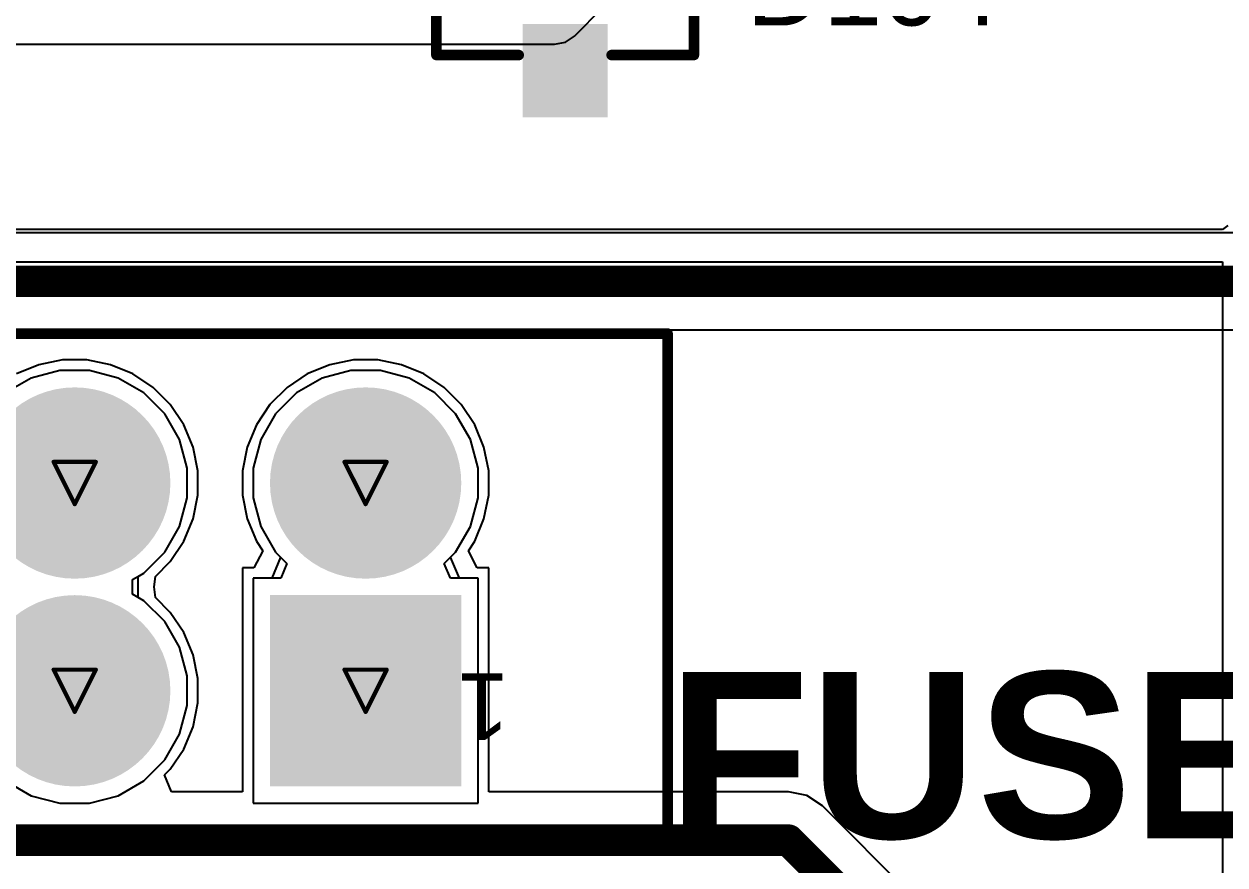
# Model space of a CAD drawing. Header units: inches. Extents: x 0 to 5379, y 0 to 5429.
# Drawn here: x 97.38 to 111.83, y 189.88 to 200 of the extents above; entities that cross this region are included whole.
import ezdxf

# ---------------------------------------------------------------- set-up
doc = ezdxf.new("R2010")
doc.units = ezdxf.units.IN
for name, color, linetype in [('Bottom Layer', 5, 'Continuous'), ('Bottom Solder', 6, 'Continuous'), ('Drill Drawing', 1, 'Continuous'), ('GND01', 16, 'Continuous'), ('GND02', 76, 'Continuous'), ('Multi-Layer', 9, 'Continuous'), ('Pad Holes', 156, 'Continuous'), ('PWR', 156, 'Continuous'), ('SIG 01', 90, 'Continuous'), ('Top Layer', 1, 'Continuous'), ('Top Overlay', 2, 'Continuous'), ('Top Paste', 8, 'Continuous'), ('Top Solder', 216, 'Continuous')]:
    doc.layers.add(name, color=color, linetype=linetype)
doc.styles.add('Arial', font='', dxfattribs={"height": 0.2})
doc.styles.add('Arial_Bold', font='', dxfattribs={"height": 0.2})
doc.styles.get('Arial').set_extended_font_data('Arial')
doc.styles.get('Arial_Bold').set_extended_font_data('Arial', bold=True)

# ---------------------------------------------------------------- blocks, each defined once
blk = doc.blocks.new('178_6165_0002_829')
at = {"layer": 'Bottom Layer'}
blk.add_hatch(color=5, dxfattribs=at).paths.add_polyline_path([(-7.5, 2.35), (-5.3, 2.35), (-5.3, 0.15), (-7.5, 0.15)])
h = blk.add_hatch(color=5, dxfattribs=at)
edge = h.paths.add_edge_path()
edge.add_arc((-2.9, 1.25), 1.1, 0, 360)
h = blk.add_hatch(color=5, dxfattribs=at)
edge = h.paths.add_edge_path()
edge.add_arc((-6.4, -1.25), 1.1, 0, 360)
h = blk.add_hatch(color=5, dxfattribs=at)
edge = h.paths.add_edge_path()
edge.add_arc((-2.9, -1.25), 1.1, 0, 360)
at = {"layer": 'Bottom Solder'}
blk.add_hatch(color=6, dxfattribs=at).paths.add_polyline_path([(-7.551, 2.401), (-5.249, 2.401), (-5.249, 0.099), (-7.551, 0.099)])
h = blk.add_hatch(color=6, dxfattribs=at)
edge = h.paths.add_edge_path()
edge.add_arc((-2.9, 1.25), 1.151, 0, 360)
h = blk.add_hatch(color=6, dxfattribs=at)
edge = h.paths.add_edge_path()
edge.add_arc((-6.4, -1.25), 1.151, 0, 360)
h = blk.add_hatch(color=6, dxfattribs=at)
edge = h.paths.add_edge_path()
edge.add_arc((-2.9, -1.25), 1.151, 0, 360)
at = {"layer": 'GND01'}
blk.add_hatch(color=16, dxfattribs=at).paths.add_polyline_path([(-7.5, 2.35), (-5.3, 2.35), (-5.3, 0.15), (-7.5, 0.15)])
h = blk.add_hatch(color=16, dxfattribs=at)
edge = h.paths.add_edge_path()
edge.add_arc((-2.9, 1.25), 1.1, 0, 360)
h = blk.add_hatch(color=16, dxfattribs=at)
edge = h.paths.add_edge_path()
edge.add_arc((-6.4, -1.25), 1.1, 0, 360)
h = blk.add_hatch(color=16, dxfattribs=at)
edge = h.paths.add_edge_path()
edge.add_arc((-2.9, -1.25), 1.1, 0, 360)
at = {"layer": 'GND02'}
blk.add_hatch(color=76, dxfattribs=at).paths.add_polyline_path([(-7.5, 2.35), (-5.3, 2.35), (-5.3, 0.15), (-7.5, 0.15)])
h = blk.add_hatch(color=76, dxfattribs=at)
edge = h.paths.add_edge_path()
edge.add_arc((-2.9, 1.25), 1.1, 0, 360)
h = blk.add_hatch(color=76, dxfattribs=at)
edge = h.paths.add_edge_path()
edge.add_arc((-6.4, -1.25), 1.1, 0, 360)
h = blk.add_hatch(color=76, dxfattribs=at)
edge = h.paths.add_edge_path()
edge.add_arc((-2.9, -1.25), 1.1, 0, 360)
at = {"layer": 'Multi-Layer'}
blk.add_hatch(color=9, dxfattribs=at).paths.add_polyline_path([(-7.5, 2.35), (-5.3, 2.35), (-5.3, 0.15), (-7.5, 0.15)])
h = blk.add_hatch(color=9, dxfattribs=at)
edge = h.paths.add_edge_path()
edge.add_arc((-2.9, 1.25), 1.1, 0, 360)
h = blk.add_hatch(color=9, dxfattribs=at)
edge = h.paths.add_edge_path()
edge.add_arc((-6.4, -1.25), 1.1, 0, 360)
h = blk.add_hatch(color=9, dxfattribs=at)
edge = h.paths.add_edge_path()
edge.add_arc((-2.9, -1.25), 1.1, 0, 360)
at = {"layer": 'Pad Holes'}
h = blk.add_hatch(color=7, dxfattribs=at)
edge = h.paths.add_edge_path()
edge.add_arc((-6.4, 1.25), 0.75, 0, 360)
h = blk.add_hatch(color=7, dxfattribs=at)
edge = h.paths.add_edge_path()
edge.add_arc((-2.9, 1.25), 0.75, 0, 360)
h = blk.add_hatch(color=7, dxfattribs=at)
edge = h.paths.add_edge_path()
edge.add_arc((-6.4, -1.25), 0.75, 0, 360)
h = blk.add_hatch(color=7, dxfattribs=at)
edge = h.paths.add_edge_path()
edge.add_arc((-2.9, -1.25), 0.75, 0, 360)
at = {"layer": 'PWR'}
blk.add_hatch(color=156, dxfattribs=at).paths.add_polyline_path([(-7.5, 2.35), (-5.3, 2.35), (-5.3, 0.15), (-7.5, 0.15)])
h = blk.add_hatch(color=156, dxfattribs=at)
edge = h.paths.add_edge_path()
edge.add_arc((-2.9, 1.25), 1.1, 0, 360)
h = blk.add_hatch(color=156, dxfattribs=at)
edge = h.paths.add_edge_path()
edge.add_arc((-6.4, -1.25), 1.1, 0, 360)
h = blk.add_hatch(color=156, dxfattribs=at)
edge = h.paths.add_edge_path()
edge.add_arc((-2.9, -1.25), 1.1, 0, 360)
at = {"layer": 'SIG 01'}
blk.add_hatch(color=90, dxfattribs=at).paths.add_polyline_path([(-7.5, 2.35), (-5.3, 2.35), (-5.3, 0.15), (-7.5, 0.15)])
h = blk.add_hatch(color=90, dxfattribs=at)
edge = h.paths.add_edge_path()
edge.add_arc((-2.9, 1.25), 1.1, 0, 360)
h = blk.add_hatch(color=90, dxfattribs=at)
edge = h.paths.add_edge_path()
edge.add_arc((-6.4, -1.25), 1.1, 0, 360)
h = blk.add_hatch(color=90, dxfattribs=at)
edge = h.paths.add_edge_path()
edge.add_arc((-2.9, -1.25), 1.1, 0, 360)
at = {"layer": 'Top Layer'}
blk.add_hatch(color=1, dxfattribs=at).paths.add_polyline_path([(-7.5, 2.35), (-5.3, 2.35), (-5.3, 0.15), (-7.5, 0.15)])
h = blk.add_hatch(color=1, dxfattribs=at)
edge = h.paths.add_edge_path()
edge.add_arc((-2.9, 1.25), 1.1, 0, 360)
h = blk.add_hatch(color=1, dxfattribs=at)
edge = h.paths.add_edge_path()
edge.add_arc((-6.4, -1.25), 1.1, 0, 360)
h = blk.add_hatch(color=1, dxfattribs=at)
edge = h.paths.add_edge_path()
edge.add_arc((-2.9, -1.25), 1.1, 0, 360)
at = {"layer": 'Top Solder'}
blk.add_hatch(color=216, dxfattribs=at).paths.add_polyline_path([(-7.551, 2.401), (-5.249, 2.401), (-5.249, 0.099), (-7.551, 0.099)])
h = blk.add_hatch(color=216, dxfattribs=at)
edge = h.paths.add_edge_path()
edge.add_arc((-2.9, 1.25), 1.151, 0, 360)
h = blk.add_hatch(color=216, dxfattribs=at)
edge = h.paths.add_edge_path()
edge.add_arc((-6.4, -1.25), 1.151, 0, 360)
h = blk.add_hatch(color=216, dxfattribs=at)
edge = h.paths.add_edge_path()
edge.add_arc((-2.9, -1.25), 1.151, 0, 360)
at = {"layer": 'Top Overlay'}
for points in [[(-10.033, 3.048, 0.127, 0.127, 0), (-10.033, -3.048, 0.127, 0.127, 0)], [(10.033, 3.048, 0.127, 0.127, 0), (-10.033, 3.048, 0.127, 0.127, 0)], [(10.033, -3.048, 0.127, 0.127, 0), (-10.033, -3.048, 0.127, 0.127, 0)]]:
    blk.add_lwpolyline(points, format="xyseb", dxfattribs=at)
for points in [[(-10.065, 3.048, 0.0635, 0.0635, 1), (-10.001, 3.048, 0.0635, 0.0635, 1)], [(-10.065, 3.048, 0.0635, 0.0635, 1), (-10.001, 3.048, 0.0635, 0.0635, 1)], [(-10.065, -3.048, 0.0635, 0.0635, 1), (-10.001, -3.048, 0.0635, 0.0635, 1)], [(-10.065, -3.048, 0.0635, 0.0635, 1), (-10.001, -3.048, 0.0635, 0.0635, 1)]]:
    blk.add_lwpolyline(points, format="xyseb", close=True, dxfattribs=at)
at = {"layer": 'Top Overlay', "style": 'Arial'}
blk.add_text('1', height=0.8, dxfattribs=at).set_placement((-8.128, 1.041))
blk = doc.blocks.new('SOT_23_836')
at = {"layer": 'Top Layer'}
for points in [[(-0.41, 1.46), (0.41, 1.46), (0.41, 0.54), (-0.41, 0.54)], [(-1.36, -0.54), (-0.54, -0.54), (-0.54, -1.46), (-1.36, -1.46)], [(0.54, -0.54), (1.36, -0.54), (1.36, -1.46), (0.54, -1.46)]]:
    blk.add_hatch(color=1, dxfattribs=at).paths.add_polyline_path(points)
at = {"layer": 'Top Paste'}
for points in [[(-0.41, 1.46), (0.41, 1.46), (0.41, 0.54), (-0.41, 0.54)], [(-1.36, -0.54), (-0.54, -0.54), (-0.54, -1.46), (-1.36, -1.46)], [(0.54, -0.54), (1.36, -0.54), (1.36, -1.46), (0.54, -1.46)]]:
    blk.add_hatch(color=8, dxfattribs=at).paths.add_polyline_path(points)
at = {"layer": 'Top Solder'}
for points in [[(-0.512, 1.562), (0.512, 1.562), (0.512, 0.438), (-0.512, 0.438)], [(-1.462, -0.438), (-0.438, -0.438), (-0.438, -1.562), (-1.462, -1.562)], [(0.438, -0.438), (1.462, -0.438), (1.462, -1.562), (0.438, -1.562)]]:
    blk.add_hatch(color=216, dxfattribs=at).paths.add_polyline_path(points)
at = {"layer": 'Top Overlay'}
for points in [[(-1.549, 0.813, 0.127, 0.127, 0), (-1.549, -0.584, 0.127, 0.127, 0)], [(-0.559, 0.813, 0.127, 0.127, 0), (-1.549, 0.813, 0.127, 0.127, 0)], [(1.549, 0.813, 0.127, 0.127, 0), (0.559, 0.813, 0.127, 0.127, 0)], [(1.549, 0.813, 0.127, 0.127, 0), (1.549, -0.584, 0.127, 0.127, 0)], [(0.33, -0.787, 0.127, 0.127, 0), (-0.33, -0.787, 0.127, 0.127, 0)], [(-1.549, -1.168, 0.127, 0.127, 0), (-1.676, -1.041, 0.127, 0.127, 0)], [(-1.676, -1.041, 0.127, 0.127, 0), (-1.676, -1.295, 0.127, 0.127, 0)], [(-1.549, -1.168, 0.127, 0.127, 0), (-1.676, -1.295, 0.127, 0.127, 0)]]:
    blk.add_lwpolyline(points, format="xyseb", dxfattribs=at)
for points in [[(-1.581, 0.813, 0.0635, 0.0635, 1), (-1.518, 0.813, 0.0635, 0.0635, 1)], [(-1.581, 0.813, 0.0635, 0.0635, 1), (-1.518, 0.813, 0.0635, 0.0635, 1)], [(-0.591, 0.813, 0.0635, 0.0635, 1), (-0.527, 0.813, 0.0635, 0.0635, 1)], [(0.527, 0.813, 0.0635, 0.0635, 1), (0.591, 0.813, 0.0635, 0.0635, 1)], [(1.518, 0.813, 0.0635, 0.0635, 1), (1.581, 0.813, 0.0635, 0.0635, 1)], [(1.518, 0.813, 0.0635, 0.0635, 1), (1.581, 0.813, 0.0635, 0.0635, 1)], [(-1.581, -0.584, 0.0635, 0.0635, 1), (-1.518, -0.584, 0.0635, 0.0635, 1)], [(1.518, -0.584, 0.0635, 0.0635, 1), (1.581, -0.584, 0.0635, 0.0635, 1)], [(-0.362, -0.787, 0.0635, 0.0635, 1), (-0.298, -0.787, 0.0635, 0.0635, 1)], [(0.298, -0.787, 0.0635, 0.0635, 1), (0.362, -0.787, 0.0635, 0.0635, 1)], [(-1.708, -1.041, 0.0635, 0.0635, 1), (-1.645, -1.041, 0.0635, 0.0635, 1)], [(-1.708, -1.041, 0.0635, 0.0635, 1), (-1.645, -1.041, 0.0635, 0.0635, 1)], [(-1.581, -1.168, 0.0635, 0.0635, 1), (-1.518, -1.168, 0.0635, 0.0635, 1)], [(-1.581, -1.168, 0.0635, 0.0635, 1), (-1.518, -1.168, 0.0635, 0.0635, 1)], [(-1.708, -1.295, 0.0635, 0.0635, 1), (-1.645, -1.295, 0.0635, 0.0635, 1)], [(-1.708, -1.295, 0.0635, 0.0635, 1), (-1.645, -1.295, 0.0635, 0.0635, 1)]]:
    blk.add_lwpolyline(points, format="xyseb", close=True, dxfattribs=at)

msp = doc.modelspace()

# ---------------------------------------------------------------- linework, layer by layer
at = {"layer": 'Bottom Layer'}
for p, q in [((97.81, 195.833), (97.466, 195.741)), ((98.167, 195.833), (97.81, 195.833)), ((98.511, 195.741), (98.167, 195.833)), ((101.31, 195.833), (100.966, 195.741)), ((101.667, 195.833), (101.31, 195.833)), ((102.011, 195.741), (101.667, 195.833)), ((97.466, 195.741), (97.157, 195.563)), ((98.82, 195.563), (98.511, 195.741)), ((100.966, 195.741), (100.657, 195.563)), ((102.32, 195.563), (102.011, 195.741)), ((99.072, 195.311), (98.82, 195.563)), ((100.657, 195.563), (100.405, 195.311)), ((102.572, 195.311), (102.32, 195.563)), ((99.25, 195.002), (99.072, 195.311)), ((100.405, 195.311), (100.227, 195.002)), ((102.75, 195.002), (102.572, 195.311)), ((99.343, 194.658), (99.25, 195.002)), ((100.227, 195.002), (100.135, 194.658)), ((102.843, 194.658), (102.75, 195.002)), ((99.343, 194.301), (99.343, 194.658)), ((100.135, 194.658), (100.135, 194.301)), ((102.843, 194.301), (102.843, 194.658)), ((99.25, 193.957), (99.343, 194.301)), ((100.135, 194.301), (100.227, 193.957)), ((102.75, 193.957), (102.843, 194.301)), ((99.072, 193.648), (99.25, 193.957)), ((100.227, 193.957), (100.405, 193.648)), ((102.572, 193.648), (102.75, 193.957)), ((98.82, 193.396), (99.072, 193.648)), ((100.405, 193.648), (100.542, 193.511)), ((102.435, 193.511), (102.572, 193.648)), ((100.542, 193.511), (100.468, 193.333)), ((102.509, 193.333), (102.435, 193.511)), ((98.685, 193.318), (98.82, 193.396)), ((98.685, 193.14), (98.685, 193.318)), ((100.468, 193.333), (100.135, 193.333)), ((100.135, 193.333), (100.135, 190.625)), ((102.843, 193.333), (102.509, 193.333)), ((102.843, 190.625), (102.843, 193.333)), ((98.82, 193.063), (98.685, 193.14)), ((99.072, 192.811), (98.82, 193.063)), ((99.25, 192.502), (99.072, 192.811)), ((99.343, 192.157), (99.25, 192.502)), ((99.343, 191.801), (99.343, 192.157)), ((99.25, 191.457), (99.343, 191.801)), ((99.072, 191.148), (99.25, 191.457)), ((98.82, 190.896), (99.072, 191.148)), ((97.157, 190.896), (97.466, 190.717)), ((98.511, 190.717), (98.82, 190.896)), ((97.466, 190.717), (97.81, 190.625)), ((97.81, 190.625), (98.167, 190.625)), ((98.167, 190.625), (98.511, 190.717)), ((100.135, 190.625), (102.843, 190.625))]:
    msp.add_line(p, q, dxfattribs=at)
at = {"layer": 'Drill Drawing'}
for points in [[(97.735, 194.733, 0.0508, 0.0508, 0), (98.243, 194.733, 0.0508, 0.0508, 0)], [(97.735, 194.733, 0.0508, 0.0508, 0), (97.989, 194.225, 0.0508, 0.0508, 0)], [(97.989, 194.225, 0.0508, 0.0508, 0), (98.243, 194.733, 0.0508, 0.0508, 0)], [(101.235, 194.733, 0.0508, 0.0508, 0), (101.743, 194.733, 0.0508, 0.0508, 0)], [(101.235, 194.733, 0.0508, 0.0508, 0), (101.489, 194.225, 0.0508, 0.0508, 0)], [(101.489, 194.225, 0.0508, 0.0508, 0), (101.743, 194.733, 0.0508, 0.0508, 0)], [(97.735, 192.233, 0.0508, 0.0508, 0), (98.243, 192.233, 0.0508, 0.0508, 0)], [(97.735, 192.233, 0.0508, 0.0508, 0), (97.989, 191.725, 0.0508, 0.0508, 0)], [(97.989, 191.725, 0.0508, 0.0508, 0), (98.243, 192.233, 0.0508, 0.0508, 0)], [(101.235, 192.233, 0.0508, 0.0508, 0), (101.743, 192.233, 0.0508, 0.0508, 0)], [(101.235, 192.233, 0.0508, 0.0508, 0), (101.489, 191.725, 0.0508, 0.0508, 0)], [(101.489, 191.725, 0.0508, 0.0508, 0), (101.743, 192.233, 0.0508, 0.0508, 0)]]:
    msp.add_lwpolyline(points, format="xyseb", dxfattribs=at)
for points in [[(97.722, 194.733, 0.0254, 0.0254, 1), (97.747, 194.733, 0.0254, 0.0254, 1)], [(97.722, 194.733, 0.0254, 0.0254, 1), (97.747, 194.733, 0.0254, 0.0254, 1)], [(98.23, 194.733, 0.0254, 0.0254, 1), (98.255, 194.733, 0.0254, 0.0254, 1)], [(98.23, 194.733, 0.0254, 0.0254, 1), (98.255, 194.733, 0.0254, 0.0254, 1)], [(101.222, 194.733, 0.0254, 0.0254, 1), (101.247, 194.733, 0.0254, 0.0254, 1)], [(101.222, 194.733, 0.0254, 0.0254, 1), (101.247, 194.733, 0.0254, 0.0254, 1)], [(101.73, 194.733, 0.0254, 0.0254, 1), (101.755, 194.733, 0.0254, 0.0254, 1)], [(101.73, 194.733, 0.0254, 0.0254, 1), (101.755, 194.733, 0.0254, 0.0254, 1)], [(97.976, 194.225, 0.0254, 0.0254, 1), (98.001, 194.225, 0.0254, 0.0254, 1)], [(97.976, 194.225, 0.0254, 0.0254, 1), (98.001, 194.225, 0.0254, 0.0254, 1)], [(101.476, 194.225, 0.0254, 0.0254, 1), (101.501, 194.225, 0.0254, 0.0254, 1)], [(101.476, 194.225, 0.0254, 0.0254, 1), (101.501, 194.225, 0.0254, 0.0254, 1)], [(97.722, 192.233, 0.0254, 0.0254, 1), (97.747, 192.233, 0.0254, 0.0254, 1)], [(97.722, 192.233, 0.0254, 0.0254, 1), (97.747, 192.233, 0.0254, 0.0254, 1)], [(98.23, 192.233, 0.0254, 0.0254, 1), (98.255, 192.233, 0.0254, 0.0254, 1)], [(98.23, 192.233, 0.0254, 0.0254, 1), (98.255, 192.233, 0.0254, 0.0254, 1)], [(101.222, 192.233, 0.0254, 0.0254, 1), (101.247, 192.233, 0.0254, 0.0254, 1)], [(101.222, 192.233, 0.0254, 0.0254, 1), (101.247, 192.233, 0.0254, 0.0254, 1)], [(101.73, 192.233, 0.0254, 0.0254, 1), (101.755, 192.233, 0.0254, 0.0254, 1)], [(101.73, 192.233, 0.0254, 0.0254, 1), (101.755, 192.233, 0.0254, 0.0254, 1)], [(97.976, 191.725, 0.0254, 0.0254, 1), (98.001, 191.725, 0.0254, 0.0254, 1)], [(97.976, 191.725, 0.0254, 0.0254, 1), (98.001, 191.725, 0.0254, 0.0254, 1)], [(101.476, 191.725, 0.0254, 0.0254, 1), (101.501, 191.725, 0.0254, 0.0254, 1)], [(101.476, 191.725, 0.0254, 0.0254, 1), (101.501, 191.725, 0.0254, 0.0254, 1)]]:
    msp.add_lwpolyline(points, format="xyseb", close=True, dxfattribs=at)
at = {"layer": 'GND01'}
for p, q in [((97.81, 195.833), (97.466, 195.741)), ((98.167, 195.833), (97.81, 195.833)), ((98.511, 195.741), (98.167, 195.833)), ((101.31, 195.833), (100.966, 195.741)), ((101.667, 195.833), (101.31, 195.833)), ((102.011, 195.741), (101.667, 195.833)), ((97.466, 195.741), (97.157, 195.563)), ((98.82, 195.563), (98.511, 195.741)), ((100.966, 195.741), (100.657, 195.563)), ((102.32, 195.563), (102.011, 195.741)), ((99.072, 195.311), (98.82, 195.563)), ((100.657, 195.563), (100.405, 195.311)), ((102.572, 195.311), (102.32, 195.563)), ((99.25, 195.002), (99.072, 195.311)), ((100.405, 195.311), (100.227, 195.002)), ((102.75, 195.002), (102.572, 195.311)), ((99.343, 194.658), (99.25, 195.002)), ((100.227, 195.002), (100.135, 194.658)), ((102.843, 194.658), (102.75, 195.002)), ((99.343, 194.301), (99.343, 194.658)), ((100.135, 194.658), (100.135, 194.301)), ((102.843, 194.301), (102.843, 194.658)), ((99.25, 193.957), (99.343, 194.301)), ((100.135, 194.301), (100.227, 193.957)), ((102.75, 193.957), (102.843, 194.301)), ((99.072, 193.648), (99.25, 193.957)), ((100.227, 193.957), (100.405, 193.648)), ((102.572, 193.648), (102.75, 193.957)), ((98.82, 193.396), (99.072, 193.648)), ((100.405, 193.648), (100.466, 193.587)), ((102.511, 193.587), (102.572, 193.648)), ((100.466, 193.587), (100.361, 193.333)), ((102.617, 193.333), (102.511, 193.587)), ((98.751, 193.356), (98.82, 193.396)), ((98.751, 193.102), (98.751, 193.356)), ((100.361, 193.333), (100.135, 193.333)), ((100.135, 193.333), (100.135, 190.625)), ((102.843, 193.333), (102.617, 193.333)), ((102.843, 190.625), (102.843, 193.333)), ((98.82, 193.063), (98.751, 193.102)), ((99.072, 192.811), (98.82, 193.063)), ((99.25, 192.502), (99.072, 192.811)), ((99.343, 192.157), (99.25, 192.502)), ((99.343, 191.801), (99.343, 192.157)), ((99.25, 191.457), (99.343, 191.801)), ((99.072, 191.148), (99.25, 191.457)), ((98.82, 190.896), (99.072, 191.148)), ((97.157, 190.896), (97.466, 190.717)), ((98.511, 190.717), (98.82, 190.896)), ((97.466, 190.717), (97.81, 190.625)), ((97.81, 190.625), (98.167, 190.625)), ((98.167, 190.625), (98.511, 190.717)), ((100.135, 190.625), (102.843, 190.625))]:
    msp.add_line(p, q, dxfattribs=at)
at = {"layer": 'GND02'}
for p, q in [((97.81, 195.833), (97.466, 195.741)), ((98.167, 195.833), (97.81, 195.833)), ((98.511, 195.741), (98.167, 195.833)), ((101.31, 195.833), (100.966, 195.741)), ((101.667, 195.833), (101.31, 195.833)), ((102.011, 195.741), (101.667, 195.833)), ((97.466, 195.741), (97.157, 195.563)), ((98.82, 195.563), (98.511, 195.741)), ((100.966, 195.741), (100.657, 195.563)), ((102.32, 195.563), (102.011, 195.741)), ((99.072, 195.311), (98.82, 195.563)), ((100.657, 195.563), (100.405, 195.311)), ((102.572, 195.311), (102.32, 195.563)), ((99.25, 195.002), (99.072, 195.311)), ((100.405, 195.311), (100.227, 195.002)), ((102.75, 195.002), (102.572, 195.311)), ((99.343, 194.658), (99.25, 195.002)), ((100.227, 195.002), (100.135, 194.658)), ((102.843, 194.658), (102.75, 195.002)), ((99.343, 194.301), (99.343, 194.658)), ((100.135, 194.658), (100.135, 194.301)), ((102.843, 194.301), (102.843, 194.658)), ((99.25, 193.957), (99.343, 194.301)), ((100.135, 194.301), (100.227, 193.957)), ((102.75, 193.957), (102.843, 194.301)), ((99.072, 193.648), (99.25, 193.957)), ((100.227, 193.957), (100.405, 193.648)), ((102.572, 193.648), (102.75, 193.957)), ((98.82, 193.396), (99.072, 193.648)), ((100.405, 193.648), (100.466, 193.587)), ((102.511, 193.587), (102.572, 193.648)), ((100.466, 193.587), (100.361, 193.333)), ((102.617, 193.333), (102.511, 193.587)), ((98.751, 193.356), (98.82, 193.396)), ((98.751, 193.102), (98.751, 193.356)), ((100.361, 193.333), (100.135, 193.333)), ((100.135, 193.333), (100.135, 190.625)), ((102.843, 193.333), (102.617, 193.333)), ((102.843, 190.625), (102.843, 193.333)), ((98.82, 193.063), (98.751, 193.102)), ((99.072, 192.811), (98.82, 193.063)), ((99.25, 192.502), (99.072, 192.811)), ((99.343, 192.157), (99.25, 192.502)), ((99.343, 191.801), (99.343, 192.157)), ((99.25, 191.457), (99.343, 191.801)), ((99.072, 191.148), (99.25, 191.457)), ((98.82, 190.896), (99.072, 191.148)), ((97.157, 190.896), (97.466, 190.717)), ((98.511, 190.717), (98.82, 190.896)), ((97.466, 190.717), (97.81, 190.625)), ((97.81, 190.625), (98.167, 190.625)), ((98.167, 190.625), (98.511, 190.717)), ((100.135, 190.625), (102.843, 190.625))]:
    msp.add_line(p, q, dxfattribs=at)
at = {"layer": 'PWR'}
for p, q in [((97.81, 195.833), (97.466, 195.741)), ((98.167, 195.833), (97.81, 195.833)), ((98.511, 195.741), (98.167, 195.833)), ((101.31, 195.833), (100.966, 195.741)), ((101.667, 195.833), (101.31, 195.833)), ((102.011, 195.741), (101.667, 195.833)), ((97.466, 195.741), (97.157, 195.563)), ((98.82, 195.563), (98.511, 195.741)), ((100.966, 195.741), (100.657, 195.563)), ((102.32, 195.563), (102.011, 195.741)), ((99.072, 195.311), (98.82, 195.563)), ((100.657, 195.563), (100.405, 195.311)), ((102.572, 195.311), (102.32, 195.563)), ((99.25, 195.002), (99.072, 195.311)), ((100.405, 195.311), (100.227, 195.002)), ((102.75, 195.002), (102.572, 195.311)), ((99.343, 194.658), (99.25, 195.002)), ((100.227, 195.002), (100.135, 194.658)), ((102.843, 194.658), (102.75, 195.002)), ((99.343, 194.301), (99.343, 194.658)), ((100.135, 194.658), (100.135, 194.301)), ((102.843, 194.301), (102.843, 194.658)), ((99.25, 193.957), (99.343, 194.301)), ((100.135, 194.301), (100.227, 193.957)), ((102.75, 193.957), (102.843, 194.301)), ((99.072, 193.648), (99.25, 193.957)), ((100.227, 193.957), (100.405, 193.648)), ((102.572, 193.648), (102.75, 193.957)), ((98.82, 193.396), (99.072, 193.648)), ((100.405, 193.648), (100.466, 193.587)), ((102.511, 193.587), (102.572, 193.648)), ((100.466, 193.587), (100.361, 193.333)), ((102.617, 193.333), (102.511, 193.587)), ((98.751, 193.356), (98.82, 193.396)), ((98.751, 193.102), (98.751, 193.356)), ((100.361, 193.333), (100.135, 193.333)), ((100.135, 193.333), (100.135, 190.625)), ((102.843, 193.333), (102.617, 193.333)), ((102.843, 190.625), (102.843, 193.333)), ((98.82, 193.063), (98.751, 193.102)), ((99.072, 192.811), (98.82, 193.063)), ((99.25, 192.502), (99.072, 192.811)), ((99.343, 192.157), (99.25, 192.502)), ((99.343, 191.801), (99.343, 192.157)), ((99.25, 191.457), (99.343, 191.801)), ((99.072, 191.148), (99.25, 191.457)), ((98.82, 190.896), (99.072, 191.148)), ((97.157, 190.896), (97.466, 190.717)), ((98.511, 190.717), (98.82, 190.896)), ((97.466, 190.717), (97.81, 190.625)), ((97.81, 190.625), (98.167, 190.625)), ((98.167, 190.625), (98.511, 190.717)), ((100.135, 190.625), (102.843, 190.625))]:
    msp.add_line(p, q, dxfattribs=at)
at = {"layer": 'SIG 01'}
for p, q in [((117.706, 197.488), (91.115, 197.488)), ((91.356, 196.323), (117.706, 196.323)), ((97.843, 195.96), (97.557, 195.903)), ((98.134, 195.96), (97.843, 195.96)), ((98.421, 195.903), (98.134, 195.96)), ((101.343, 195.96), (101.057, 195.903)), ((101.634, 195.96), (101.343, 195.96)), ((101.921, 195.903), (101.634, 195.96)), ((97.557, 195.903), (97.287, 195.792)), ((98.69, 195.792), (98.421, 195.903)), ((101.057, 195.903), (100.787, 195.792)), ((102.19, 195.792), (101.921, 195.903)), ((98.933, 195.63), (98.69, 195.792)), ((100.787, 195.792), (100.545, 195.63)), ((102.433, 195.63), (102.19, 195.792)), ((99.139, 195.423), (98.933, 195.63)), ((100.545, 195.63), (100.338, 195.423)), ((102.639, 195.423), (102.433, 195.63)), ((99.301, 195.181), (99.139, 195.423)), ((100.338, 195.423), (100.176, 195.181)), ((102.801, 195.181), (102.639, 195.423)), ((99.413, 194.911), (99.301, 195.181)), ((100.176, 195.181), (100.065, 194.911)), ((102.913, 194.911), (102.801, 195.181)), ((99.47, 194.625), (99.413, 194.911)), ((100.065, 194.911), (100.008, 194.625)), ((102.97, 194.625), (102.913, 194.911)), ((99.47, 194.333), (99.47, 194.625)), ((100.008, 194.625), (100.008, 194.333)), ((102.97, 194.333), (102.97, 194.625)), ((99.413, 194.047), (99.47, 194.333)), ((100.008, 194.333), (100.065, 194.047)), ((102.913, 194.047), (102.97, 194.333)), ((99.301, 193.778), (99.413, 194.047)), ((100.065, 194.047), (100.176, 193.778)), ((102.801, 193.778), (102.913, 194.047)), ((99.139, 193.535), (99.301, 193.778)), ((100.176, 193.778), (100.253, 193.663)), ((102.725, 193.663), (102.801, 193.778)), ((100.253, 193.663), (100.144, 193.46)), ((102.833, 193.46), (102.725, 193.663)), ((98.96, 193.356), (99.139, 193.535)), ((98.944, 193.229), (98.96, 193.356)), ((100.144, 193.46), (100.008, 193.46)), ((100.008, 193.46), (100.008, 190.764)), ((102.97, 193.46), (102.833, 193.46)), ((102.97, 190.764), (102.97, 193.46)), ((98.96, 193.103), (98.944, 193.229)), ((99.139, 192.923), (98.96, 193.103)), ((99.301, 192.681), (99.139, 192.923)), ((99.413, 192.411), (99.301, 192.681)), ((99.47, 192.125), (99.413, 192.411)), ((99.47, 191.833), (99.47, 192.125)), ((99.413, 191.547), (99.47, 191.833)), ((99.301, 191.278), (99.413, 191.547)), ((99.139, 191.035), (99.301, 191.278)), ((99.071, 190.967), (99.139, 191.035)), ((99.155, 190.764), (99.071, 190.967)), ((100.008, 190.764), (99.155, 190.764)), ((106.575, 190.764), (102.97, 190.764)), ((106.798, 190.719), (106.575, 190.764)), ((106.987, 190.593), (106.798, 190.719)), ((108.402, 189.178), (106.987, 190.593))]:
    msp.add_line(p, q, dxfattribs=at)
for points in [[(91.115, 196.906, 0.381, 0.381, 0), (118.059, 196.906, 0.381, 0.381, 0)], [(86.926, 190.181, 0.381, 0.381, 0), (106.575, 190.181, 0.381, 0.381, 0)], [(106.575, 190.181, 0.381, 0.381, 0), (107.99, 188.766, 0.381, 0.381, 0)]]:
    msp.add_lwpolyline(points, format="xyseb", dxfattribs=at)
msp.add_lwpolyline([(106.48, 190.181, 0.191, 0.191, 1), (106.671, 190.181, 0.191, 0.191, 1)], format="xyseb", close=True, dxfattribs=at)
msp.add_lwpolyline([(106.48, 190.181, 0.191, 0.191, 1), (106.671, 190.181, 0.191, 0.191, 1)], format="xyseb", close=True, dxfattribs=at)
at = {"layer": 'Top Layer'}
for p, q in [((104.002, 199.857), (104.344, 200.2)), ((103.892, 199.784), (104.002, 199.857)), ((91.366, 199.759), (103.763, 199.759)), ((103.763, 199.759), (103.892, 199.784)), ((111.862, 197.579), (111.8, 197.528)), ((111.8, 197.528), (96.012, 197.528)), ((96.012, 197.14), (111.8, 197.14)), ((111.8, 197.14), (111.8, 164.871))]:
    msp.add_line(p, q, dxfattribs=at)

# ---------------------------------------------------------------- block references
at = {"rotation": 180}
for name, p in [('SOT_23_836', (103.89, 200.442)), ('178_6165_0002_829', (95.089, 193.229))]:
    msp.add_blockref(name, p, dxfattribs=at)

# ---------------------------------------------------------------- texts
at = {"layer": 'Top Overlay', "style": 'Arial'}
msp.add_text('D104', height=0.9144, dxfattribs=at).set_placement((106.071, 199.985))
at = {"layer": 'Top Overlay', "style": 'Arial_Bold'}
msp.add_text('FUSE', height=2, rotation=360, dxfattribs=at).set_placement((105.122, 190.205))

doc.saveas('drawing.dxf')
